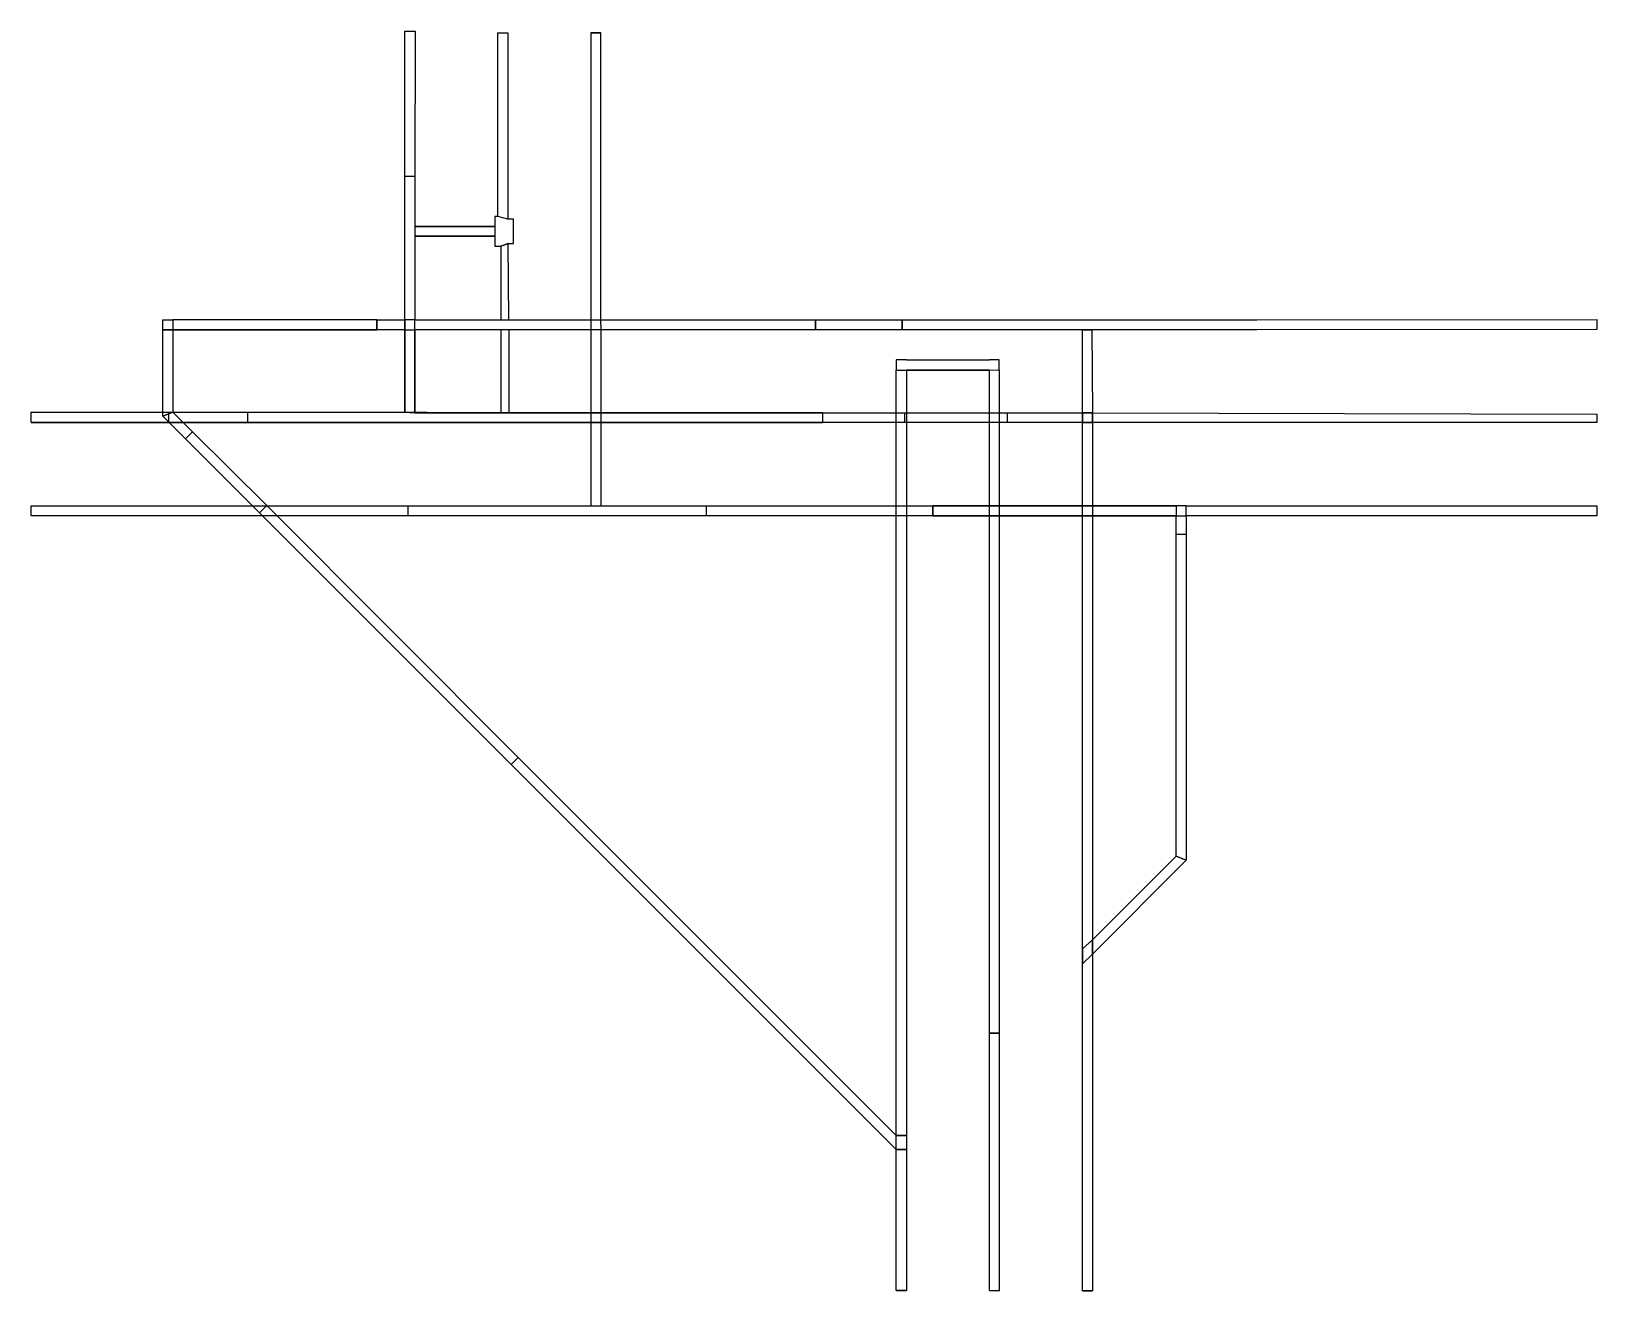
# Model space of a CAD drawing. Header units: millimetres. Extents: x -3 to 838, y 3 to 680.
import ezdxf

# ---------------------------------------------------------------- set-up
doc = ezdxf.new("R2010")
doc.units = ezdxf.units.MM
doc.layers.add('VPORTS', color=7, linetype='Continuous')
doc.layers.add('三维建模', color=7, linetype='Continuous')

msp = doc.modelspace()

# ---------------------------------------------------------------- linework, layer by layer
at = {"layer": 'VPORTS', "elevation": 624.7}
msp.add_lwpolyline([(245.86, 564.39), (249.06, 564.39), (253.06, 565.89), (255.86, 565.89), (255.86, 578.89), (252.83, 578.89), (247.48, 580.39), (245.86, 580.39), (245.86, 564.39)], dxfattribs=at)
at = {"layer": 'VPORTS', "color": 1}
msp.add_polyline3d([(72.78, 519.47, 636.3), (67.38, 519.47, 636.3), (67.38, 524.87, 636.3), (72.78, 524.87, 636.3)], close=True, dxfattribs=at)
for points in [[(197.38, 524.87, 624), (197.38, 519.47, 624), (197.38, 519.47, 629), (197.38, 524.87, 629), (197.38, 524.95, 624)], [(197.38, 519.47, 624), (182.38, 519.47, 624), (72.78, 519.47, 636.3), (72.78, 504.47, 636.3), (72.78, 490.22, 638), (72.78, 475.3, 638), (83.39, 464.69, 638), (123.35, 425.06, 643.9), (258.4, 289.67, 664), (461.45, 86.63, 664)], [(466.94, 503.26, 668), (461.44, 503.26, 668), (461.44, 497.76, 668)], [(516.85, 497.95, 668), (516.85, 503.26, 668), (511.65, 503.26, 668)], [(566.9, 191.71, 663), (561.55, 186.82, 663), (561.6, 178.78, 663)]]:
    msp.add_polyline3d(points, dxfattribs=at)
at = {"layer": '三维建模'}
for points, elevation in [([(247.33, 678.99), (252.83, 678.99)], 625.7), ([(297.43, 678.99), (302.73, 678.99)], 625.7), ([(197.38, 601.98), (202.78, 601.98)], 625.1), ([(197.38, 524.87), (197.38, 519.47), (202.78, 519.47), (202.78, 524.87), (197.38, 524.87)], 624), ([(418.15, 519.47), (418.15, 524.87)], 624.1), ([(-3.21, 469.7), (-3.21, 475.3)], 622), ([(70.74, 469.7), (70.74, 475.3)], 622), ([(113.18, 469.7), (113.18, 475.3)], 621.9), ([(421.99, 469.7), (421.99, 474.89)], 621.7), ([(466.14, 469.7), (466.14, 474.89)], 622.2), ([(521.3, 469.69), (521.3, 474.89)], 624.6), ([(561.6, 474.89), (561.6, 469.69), (566.9, 469.69), (566.91, 474.89), (561.6, 474.89)], 623), ([(837.78, 474.18), (837.78, 469.69)], 627.1), ([(-3.21, 419.48), (-3.21, 424.88)], 622), ([(199.32, 419.48), (199.32, 424.88)], 622.1), ([(359.46, 419.48), (359.46, 424.88)], 624), ([(481.15, 419.47), (481.15, 424.88)], 625.2), ([(561.53, 419.47), (561.61, 424.87), (566.91, 424.87), (566.91, 419.48), (561.53, 419.48)], 623), ([(611.9, 419.47), (617.3, 419.48), (617.3, 424.88), (611.93, 424.88), (611.9, 419.48)], 623), ([(837.78, 424.88), (837.78, 419.48)], 627)]:
    msp.add_lwpolyline(points, dxfattribs=dict(at, elevation=elevation))
at = {"layer": '三维建模', "color": 1, "elevation": 624}
msp.add_lwpolyline([(197.38, 519.47), (182.38, 519.47), (182.38, 524.87), (197.38, 524.87)], close=True, dxfattribs=at)
at = {"layer": '三维建模', "color": 1}
for points, elevation in [([(182.38, 524.87), (182.38, 519.47)], 624), ([(464.63, 519.47), (464.63, 524.87)], 624.4), ([(466.94, 503.26), (511.65, 503.26)], 668), ([(79.57, 460.87), (83.39, 464.69)], 638), ([(119.39, 421.06), (123.37, 425.08)], 643.9), ([(617.3, 409.48), (611.9, 409.48)], 623), ([(254.59, 285.87), (258.4, 289.67)], 664), ([(617.3, 234.48), (611.9, 236.71)], 659), ([(461.46, 79.01), (461.45, 86.63), (467.05, 86.64), (467.07, 79.01), (461.46, 79.01)], 664), ([(461.46, 3.4), (467.05, 3.4)], 664), ([(511.65, 3.4), (516.85, 3.22)], 664), ([(561.56, 3.22), (566.9, 3.22)], 623), ([(561.6, 3.22), (566.9, 3.22)], 664)]:
    msp.add_lwpolyline(points, dxfattribs=dict(at, elevation=elevation))
at = {"layer": '三维建模'}
for points in [[(197.38, 524.87, 624), (197.38, 601.98, 625.1), (197.38, 679.85, 625.1), (203.04, 679.85, 625.1), (202.78, 601.98, 625.1), (202.78, 524.87, 624)], [(247.48, 580.39, 624.7), (247.48, 678.99, 625.7), (252.83, 678.99, 625.7), (252.83, 579, 624.7)], [(297.43, 519.47, 623.5), (297.44, 424.87, 623.26), (303, 424.87, 623.33), (303, 519.47, 623.51), (302.73, 524.87, 623.51), (302.73, 678.99, 625.7), (297.43, 678.99, 625.7), (297.43, 524.87, 623.5)], [(245.86, 574.92, 624.7), (202.78, 574.92, 624.71)], [(245.86, 569.72, 624.7), (202.78, 569.72, 624.64)], [(249.06, 564.39, 624.7), (249.06, 524.87, 623.76), (253.25, 524.87, 623.74), (253.06, 565.89, 624.7)], [(202.78, 524.87, 624), (300.38, 524.87, 623.5), (418.15, 524.87, 624.1), (418.15, 519.47, 624.1), (300.38, 519.47, 623.5), (202.78, 519.47, 624)], [(464.63, 519.47, 624.4), (418.15, 519.47, 624.1), (418.15, 524.87, 624.1), (464.63, 524.87, 624.4)], [(655.22, 519.47, 627.11), (564.63, 519.47, 626.1), (464.63, 519.47, 624.4), (464.63, 524.87, 624.4), (564.72, 524.83, 626.1), (564.72, 524.83, 626.1), (655.22, 524.87, 627.11), (837.78, 524.97, 627.11), (837.78, 519.57, 627.11), (655.22, 519.47, 627.11)], [(197.38, 475.3, 623.9), (197.38, 519.47, 624)], [(202.78, 474.89, 623.9), (202.79, 519.47, 624)], [(249.06, 519.47, 623.63), (249.06, 474.88, 623.44), (253.55, 474.88, 623.39), (253.55, 519.47, 623.74)], [(561.6, 474.89, 623), (561.55, 519.47, 626.05), (566.6, 519.47, 626.12), (566.91, 474.86, 623), (566.9, 469.69, 623), (566.91, 424.87, 623), (566.91, 419.48, 623), (566.9, 3.22, 623), (561.56, 3.22, 623), (561.53, 419.47, 623), (561.61, 424.87, 623), (561.6, 469.69, 623)], [(-3.21, 475.3, 622), (70.74, 475.3, 622), (113.18, 475.3, 621.9), (197.38, 475.3, 623.9), (202.78, 474.89, 623.9), (421.99, 474.86, 621.7)], [(421.99, 474.86, 621.7), (466.14, 474.86, 622.2), (521.3, 474.86, 624.6), (561.6, 474.86, 623), (566.91, 474.86, 623), (837.78, 474.18, 627.1), (837.78, 469.69, 627.1), (566.9, 469.69, 623), (561.6, 469.69, 623), (521.3, 469.69, 624.6), (466.14, 469.7, 622.2), (421.99, 469.7, 621.7)], [(421.99, 469.7, 621.7), (202.78, 469.7, 623.9), (197.38, 469.7, 623.9), (113.18, 469.7, 621.9), (70.74, 469.7, 622), (-3.21, 469.7, 622)], [(481.15, 419.47, 625.2), (359.46, 419.48, 624), (199.32, 419.48, 622.1), (-3.21, 419.48, 622), (-3.21, 424.88, 622), (199.32, 424.88, 622.1), (359.46, 424.87, 624), (481.15, 424.87, 625.2)], [(481.15, 424.88, 625.2), (561.61, 424.87, 623), (566.91, 424.87, 623), (611.93, 424.88, 623)], [(837.78, 419.48, 627), (617.3, 419.47, 623), (617.3, 424.88, 623), (837.78, 424.87, 627)], [(611.9, 419.48, 623), (566.91, 419.48, 623), (561.53, 419.47, 623), (481.15, 419.47, 625.2)]]:
    msp.add_polyline3d(points, close=True, dxfattribs=at)
at = {"layer": '三维建模', "color": 1}
for points in [[(182.38, 524.87, 624), (72.78, 524.87, 636.3), (72.78, 519.47, 636.3), (182.38, 519.47, 624)], [(72.78, 475.3, 638), (67.38, 473.06, 638), (67.38, 490.22, 638), (67.38, 504.47, 636.3), (67.38, 519.47, 636.3), (72.78, 519.47, 636.3), (72.78, 504.47, 636.3), (72.78, 490.22, 638), (72.78, 475.3, 638)], [(461.45, 86.63, 664), (461.44, 497.76, 668), (467.05, 497.76, 668), (467.05, 86.64, 664)], [(467.05, 497.76, 668), (511.65, 497.76, 668)], [(511.65, 141.66, 665), (511.66, 497.76, 668), (516.85, 497.95, 668), (516.85, 141.66, 665)], [(72.78, 475.3, 638), (67.38, 473.06, 638)], [(67.38, 473.06, 638), (79.57, 460.87, 638), (83.39, 464.69, 638), (72.78, 475.3, 638)], [(123.37, 425.08, 643.9), (83.39, 464.69, 638)], [(79.57, 460.87, 638), (119.39, 421.06, 643.9)], [(119.39, 421.06, 643.9), (254.59, 285.87, 664), (258.41, 289.68, 664), (123.37, 425.08, 643.9), (119.39, 421.06, 643.9)], [(611.9, 236.71, 659), (611.9, 409.48, 623), (611.9, 419.47, 623), (617.3, 419.47, 623), (617.3, 409.48, 623), (617.3, 234.48, 659)], [(254.59, 285.87, 664), (461.46, 79.01, 664), (461.45, 86.63, 664), (258.4, 289.67, 664)], [(566.9, 191.71, 663), (611.9, 236.71, 659), (617.3, 234.48, 659), (566.9, 184.08, 663)], [(561.6, 3.22, 664), (561.6, 178.78, 663), (566.9, 184.08, 663), (566.9, 3.22, 664)], [(511.65, 3.4, 664), (511.65, 141.66, 665), (516.85, 141.66, 665), (516.85, 3.22, 664)], [(461.46, 3.4, 664), (461.46, 79.01, 664), (467.07, 79.01, 664), (467.05, 3.4, 664)]]:
    msp.add_polyline3d(points, close=True, dxfattribs=at)

doc.saveas('drawing.dxf')
